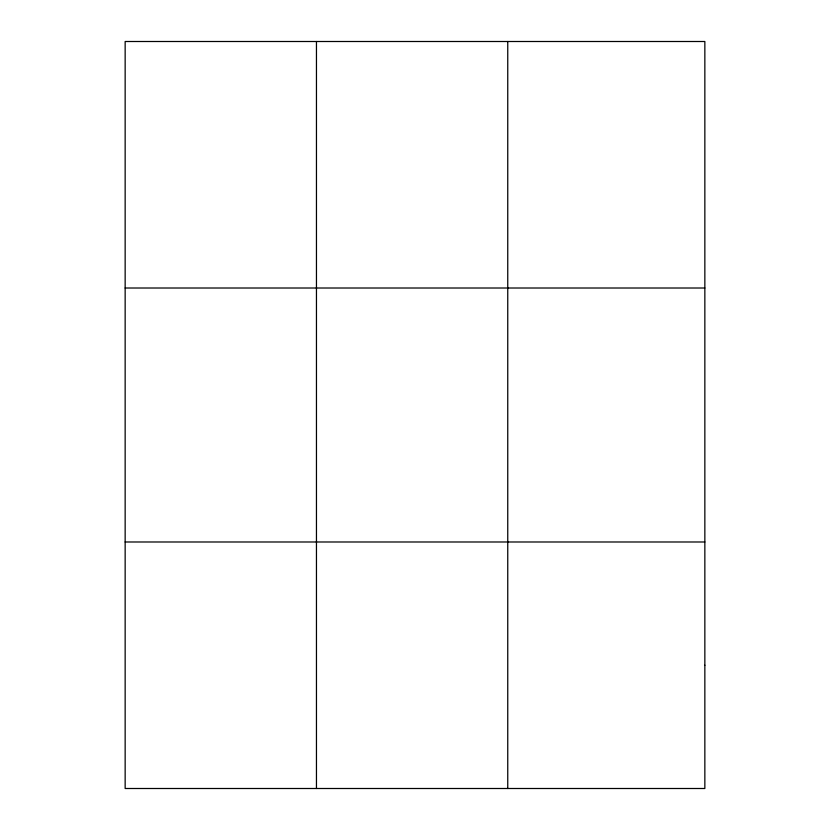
<?xml version="1.0" encoding="UTF-8"?>
<svg xmlns="http://www.w3.org/2000/svg" width="830" height="830" viewBox="0 0 830 830"><rect width="100%" height="100%" fill="white"/><g stroke="black" fill="none" stroke-linecap="round" stroke-linejoin="round"><path stroke-width="1.25" d="M316.458 788.5L316.458 41.5M507.752 788.5L507.752 41.5M125.154 288.01L704.846 288.01M125.154 541.99L704.846 541.99M704.846 665.245L704.846 788.5L125.154 788.5L125.154 41.5L704.846 41.5L704.846 665.245"/></g></svg>
